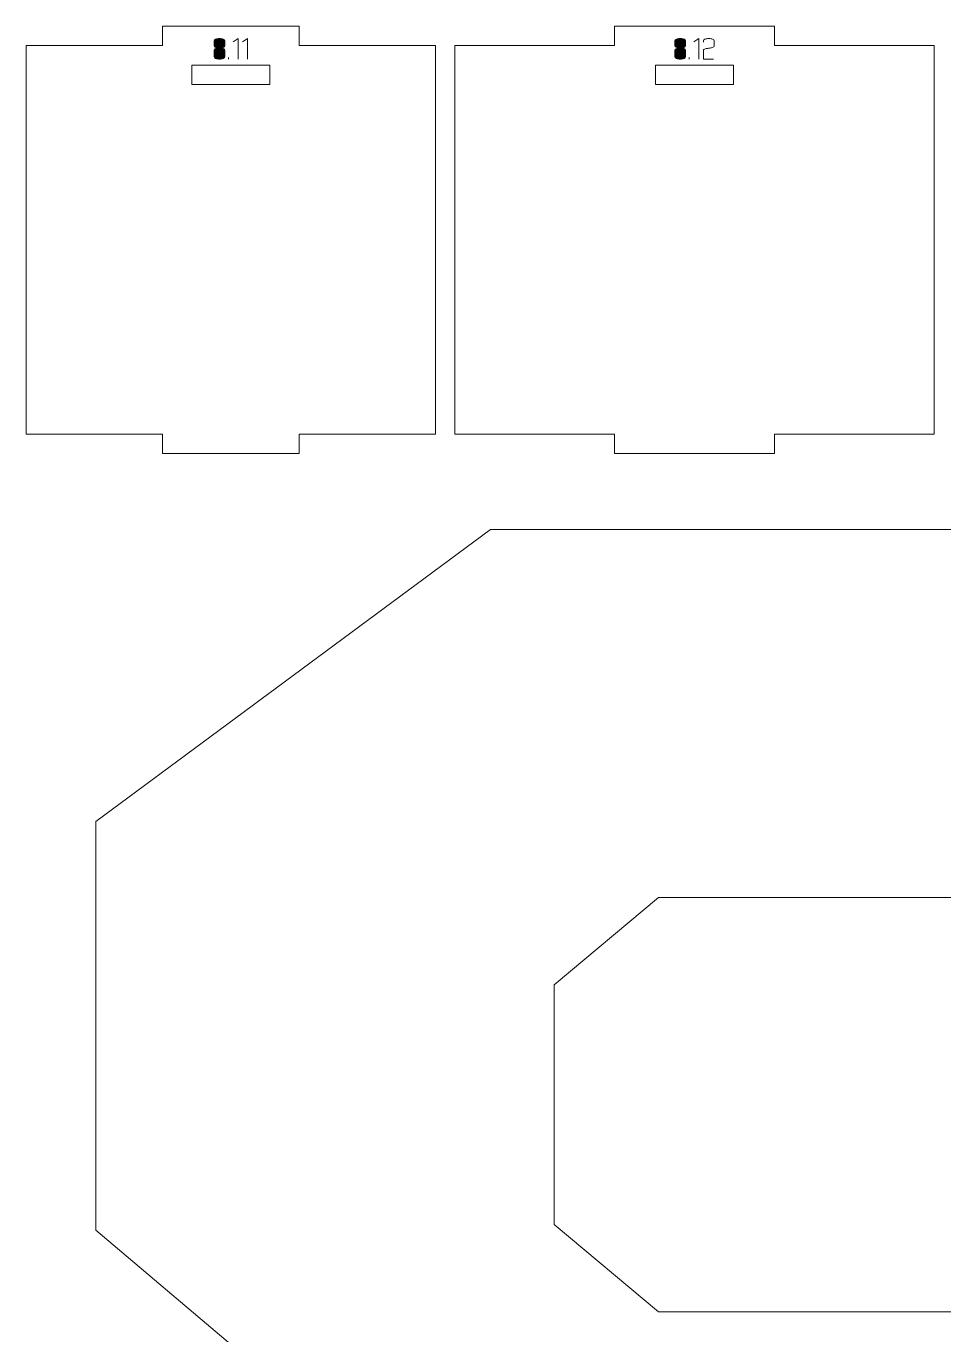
# Model space of a CAD drawing. Header units: centimetres. Extents: x -191 to 212, y -234 to 239.
# Drawn here: x 111.5 to 125.67, y -152.14 to -131.93 of the extents above; entities that cross this region are included whole.
import ezdxf

# ---------------------------------------------------------------- set-up
doc = ezdxf.new("R2010")
doc.units = ezdxf.units.CM
doc.header["$MEASUREMENT"] = 0
doc.layers.add('Capa 1', color=7, linetype='Continuous')

msp = doc.modelspace()

# ---------------------------------------------------------------- hatches: boundary and pattern name
at = {"layer": 'Capa 1', "true_color": 0x3e4095}
h = msp.add_hatch(color=175, dxfattribs=at)
edge = h.paths.add_edge_path()
edge.add_spline(control_points=[(114.40466, -132.23139), (114.40466, -132.23934), (114.41032, -132.24652), (114.42163, -132.25294), (114.43294, -132.25936), (114.4548, -132.26364), (114.48721, -132.26578), (114.51962, -132.26364), (114.54148, -132.25936), (114.55279, -132.25294), (114.5641, -132.24652), (114.56976, -132.23934), (114.56976, -132.23139), (114.56976, -132.23139), (114.56976, -132.15709), (114.56976, -132.15709), (114.56976, -132.14731), (114.56189, -132.13898), (114.54614, -132.1321), (114.5304, -132.12522), (114.51075, -132.12178), (114.48721, -132.12178), (114.46367, -132.12178), (114.44402, -132.12522), (114.42828, -132.1321), (114.41253, -132.13898), (114.40466, -132.14731), (114.40466, -132.15709), (114.40466, -132.15709), (114.40466, -132.23139), (114.40466, -132.23139)], knot_values=[0, 0, 0, 0, 0.1, 0.1, 0.1, 0.2, 0.2, 0.2, 0.3, 0.3, 0.3, 0.4, 0.4, 0.4, 0.5, 0.5, 0.5, 0.6, 0.6, 0.6, 0.7, 0.7, 0.7, 0.8, 0.8, 0.8, 0.9, 0.9, 0.9, 1, 1, 1, 1], degree=3, periodic=1)
h = msp.add_hatch(color=175, dxfattribs=at)
edge = h.paths.add_edge_path()
edge.add_spline(control_points=[(114.48721, -132.43822), (114.46367, -132.43822), (114.44402, -132.43478), (114.42828, -132.4279), (114.41253, -132.42102), (114.40466, -132.41269), (114.40466, -132.40291), (114.40466, -132.40291), (114.40466, -132.29972), (114.40466, -132.29972), (114.40466, -132.29146), (114.41032, -132.28428), (114.42163, -132.27817), (114.43294, -132.27205), (114.4548, -132.26792), (114.48721, -132.26578), (114.4548, -132.26364), (114.43294, -132.25936), (114.42163, -132.25294), (114.41032, -132.24652), (114.40466, -132.23934), (114.40466, -132.23139), (114.40466, -132.23139), (114.40466, -132.15709), (114.40466, -132.15709), (114.40466, -132.14731), (114.41253, -132.13898), (114.42828, -132.1321), (114.44402, -132.12522), (114.46367, -132.12178), (114.48721, -132.12178), (114.51075, -132.12178), (114.5304, -132.12522), (114.54614, -132.1321), (114.56189, -132.13898), (114.56976, -132.14731), (114.56976, -132.15709), (114.56976, -132.15709), (114.56976, -132.23139), (114.56976, -132.23139), (114.56976, -132.23934), (114.5641, -132.24652), (114.55279, -132.25294), (114.54148, -132.25936), (114.51962, -132.26364), (114.48721, -132.26578), (114.51962, -132.26792), (114.54148, -132.27205), (114.55279, -132.27817), (114.5641, -132.28428), (114.56976, -132.29146), (114.56976, -132.29972), (114.56976, -132.29972), (114.56976, -132.40291), (114.56976, -132.40291), (114.56976, -132.41269), (114.56189, -132.42102), (114.54614, -132.4279), (114.5304, -132.43478), (114.51075, -132.43822), (114.48721, -132.43822)], knot_values=[0, 0, 0, 0, 0.05, 0.05, 0.05, 0.1, 0.1, 0.1, 0.15, 0.15, 0.15, 0.2, 0.2, 0.2, 0.25, 0.25, 0.25, 0.3, 0.3, 0.3, 0.35, 0.35, 0.35, 0.4, 0.4, 0.4, 0.45, 0.45, 0.45, 0.5, 0.5, 0.5, 0.55, 0.55, 0.55, 0.6, 0.6, 0.6, 0.65, 0.65, 0.65, 0.7, 0.7, 0.7, 0.75, 0.75, 0.75, 0.8, 0.8, 0.8, 0.85, 0.85, 0.85, 0.9, 0.9, 0.9, 0.95, 0.95, 0.95, 1, 1, 1, 1], degree=3, periodic=1)
h = msp.add_hatch(color=175, dxfattribs=at)
edge = h.paths.add_edge_path()
edge.add_spline(control_points=[(114.7743, -132.12132), (114.7743, -132.12132), (114.69817, -132.17406), (114.69817, -132.17406), (114.69817, -132.17406), (114.7743, -132.12132), (114.7743, -132.12132), (114.7743, -132.12132), (114.7743, -132.43822), (114.7743, -132.43822), (114.7743, -132.43822), (114.7743, -132.12132), (114.7743, -132.12132)], knot_values=[0, 0, 0, 0, 0.25, 0.25, 0.25, 0.5, 0.5, 0.5, 0.75, 0.75, 0.75, 1, 1, 1, 1], degree=3, periodic=1)
h = msp.add_hatch(color=175, dxfattribs=at)
edge = h.paths.add_edge_path()
edge.add_spline(control_points=[(114.92106, -132.12132), (114.92106, -132.12132), (114.84493, -132.17406), (114.84493, -132.17406), (114.84493, -132.17406), (114.92106, -132.12132), (114.92106, -132.12132), (114.92106, -132.12132), (114.92106, -132.43822), (114.92106, -132.43822), (114.92106, -132.43822), (114.92106, -132.12132), (114.92106, -132.12132)], knot_values=[0, 0, 0, 0, 0.25, 0.25, 0.25, 0.5, 0.5, 0.5, 0.75, 0.75, 0.75, 1, 1, 1, 1], degree=3, periodic=1)
h = msp.add_hatch(color=175, dxfattribs=at)
edge = h.paths.add_edge_path()
edge.add_spline(control_points=[(121.51584, -132.23139), (121.51584, -132.23934), (121.5215, -132.24652), (121.53281, -132.25294), (121.54412, -132.25936), (121.56598, -132.26364), (121.59839, -132.26578), (121.6308, -132.26364), (121.65266, -132.25936), (121.66397, -132.25294), (121.67528, -132.24652), (121.68094, -132.23934), (121.68094, -132.23139), (121.68094, -132.23139), (121.68094, -132.15709), (121.68094, -132.15709), (121.68094, -132.14731), (121.67307, -132.13898), (121.65732, -132.1321), (121.64158, -132.12522), (121.62193, -132.12178), (121.59839, -132.12178), (121.57485, -132.12178), (121.5552, -132.12522), (121.53946, -132.1321), (121.52371, -132.13898), (121.51584, -132.14731), (121.51584, -132.15709), (121.51584, -132.15709), (121.51584, -132.23139), (121.51584, -132.23139)], knot_values=[0, 0, 0, 0, 0.1, 0.1, 0.1, 0.2, 0.2, 0.2, 0.3, 0.3, 0.3, 0.4, 0.4, 0.4, 0.5, 0.5, 0.5, 0.6, 0.6, 0.6, 0.7, 0.7, 0.7, 0.8, 0.8, 0.8, 0.9, 0.9, 0.9, 1, 1, 1, 1], degree=3, periodic=1)
h = msp.add_hatch(color=175, dxfattribs=at)
edge = h.paths.add_edge_path()
edge.add_spline(control_points=[(121.59839, -132.43822), (121.57485, -132.43822), (121.5552, -132.43478), (121.53946, -132.4279), (121.52371, -132.42102), (121.51584, -132.41269), (121.51584, -132.40291), (121.51584, -132.40291), (121.51584, -132.29972), (121.51584, -132.29972), (121.51584, -132.29146), (121.5215, -132.28428), (121.53281, -132.27817), (121.54412, -132.27205), (121.56598, -132.26792), (121.59839, -132.26578), (121.56598, -132.26364), (121.54412, -132.25936), (121.53281, -132.25294), (121.5215, -132.24652), (121.51584, -132.23934), (121.51584, -132.23139), (121.51584, -132.23139), (121.51584, -132.15709), (121.51584, -132.15709), (121.51584, -132.14731), (121.52371, -132.13898), (121.53946, -132.1321), (121.5552, -132.12522), (121.57485, -132.12178), (121.59839, -132.12178), (121.62193, -132.12178), (121.64158, -132.12522), (121.65732, -132.1321), (121.67307, -132.13898), (121.68094, -132.14731), (121.68094, -132.15709), (121.68094, -132.15709), (121.68094, -132.23139), (121.68094, -132.23139), (121.68094, -132.23934), (121.67528, -132.24652), (121.66397, -132.25294), (121.65266, -132.25936), (121.6308, -132.26364), (121.59839, -132.26578), (121.6308, -132.26792), (121.65266, -132.27205), (121.66397, -132.27817), (121.67528, -132.28428), (121.68094, -132.29146), (121.68094, -132.29972), (121.68094, -132.29972), (121.68094, -132.40291), (121.68094, -132.40291), (121.68094, -132.41269), (121.67307, -132.42102), (121.65732, -132.4279), (121.64158, -132.43478), (121.62193, -132.43822), (121.59839, -132.43822)], knot_values=[0, 0, 0, 0, 0.05, 0.05, 0.05, 0.1, 0.1, 0.1, 0.15, 0.15, 0.15, 0.2, 0.2, 0.2, 0.25, 0.25, 0.25, 0.3, 0.3, 0.3, 0.35, 0.35, 0.35, 0.4, 0.4, 0.4, 0.45, 0.45, 0.45, 0.5, 0.5, 0.5, 0.55, 0.55, 0.55, 0.6, 0.6, 0.6, 0.65, 0.65, 0.65, 0.7, 0.7, 0.7, 0.75, 0.75, 0.75, 0.8, 0.8, 0.8, 0.85, 0.85, 0.85, 0.9, 0.9, 0.9, 0.95, 0.95, 0.95, 1, 1, 1, 1], degree=3, periodic=1)
h = msp.add_hatch(color=175, dxfattribs=at)
edge = h.paths.add_edge_path()
edge.add_spline(control_points=[(121.88548, -132.12132), (121.88548, -132.12132), (121.80935, -132.17406), (121.80935, -132.17406), (121.80935, -132.17406), (121.88548, -132.12132), (121.88548, -132.12132), (121.88548, -132.12132), (121.88548, -132.43822), (121.88548, -132.43822), (121.88548, -132.43822), (121.88548, -132.12132), (121.88548, -132.12132)], knot_values=[0, 0, 0, 0, 0.25, 0.25, 0.25, 0.5, 0.5, 0.5, 0.75, 0.75, 0.75, 1, 1, 1, 1], degree=3, periodic=1)
h = msp.add_hatch(color=175, dxfattribs=at)
edge = h.paths.add_edge_path()
edge.add_spline(control_points=[(121.95565, -132.43822), (121.95565, -132.43822), (121.95565, -132.30568), (121.95565, -132.30568), (121.95657, -132.29376), (121.96742, -132.28459), (121.98821, -132.27817), (121.99677, -132.27755), (122.00495, -132.27656), (122.01275, -132.27518), (122.02054, -132.27381), (122.02842, -132.27236), (122.03637, -132.27083), (122.05104, -132.26838), (122.06228, -132.26639), (122.07007, -132.26487), (122.07787, -132.26334), (122.08544, -132.26135), (122.09278, -132.2589), (122.11173, -132.25187), (122.12121, -132.24285), (122.12121, -132.23185), (122.12121, -132.23185), (122.12121, -132.15709), (122.12121, -132.15709), (122.12121, -132.14731), (122.11334, -132.13898), (122.09759, -132.1321), (122.08185, -132.12522), (122.0622, -132.12178), (122.03866, -132.12178), (122.01512, -132.12178), (121.99547, -132.12522), (121.97973, -132.1321), (121.96398, -132.13898), (121.95611, -132.14731), (121.95611, -132.15709), (121.95611, -132.15709), (121.95611, -132.17956), (121.95611, -132.17956), (121.95611, -132.17956), (121.95611, -132.15709), (121.95611, -132.15709), (121.95611, -132.14731), (121.96398, -132.13898), (121.97973, -132.1321), (121.99547, -132.12522), (122.01512, -132.12178), (122.03866, -132.12178), (122.0622, -132.12178), (122.08185, -132.12522), (122.09759, -132.1321), (122.11334, -132.13898), (122.12121, -132.14731), (122.12121, -132.15709), (122.12121, -132.15709), (122.12121, -132.23185), (122.12121, -132.23185), (122.12121, -132.24285), (122.11173, -132.25187), (122.09278, -132.2589), (122.08544, -132.26135), (122.07787, -132.26334), (122.07007, -132.26487), (122.06228, -132.26639), (122.05104, -132.26838), (122.03637, -132.27083), (122.02842, -132.27236), (122.02054, -132.27381), (122.01275, -132.27518), (122.00495, -132.27656), (121.99677, -132.27755), (121.98821, -132.27817), (121.96742, -132.28459), (121.95657, -132.29376), (121.95565, -132.30568), (121.95565, -132.30568), (121.95565, -132.43822), (121.95565, -132.43822), (121.95565, -132.43822), (122.1125, -132.43822), (122.1125, -132.43822), (122.1125, -132.43822), (121.95565, -132.43822), (121.95565, -132.43822)], knot_values=[0, 0, 0, 0, 0.03571429, 0.03571429, 0.03571429, 0.07142857, 0.07142857, 0.07142857, 0.10714286, 0.10714286, 0.10714286, 0.14285714, 0.14285714, 0.14285714, 0.17857143, 0.17857143, 0.17857143, 0.21428571, 0.21428571, 0.21428571, 0.25, 0.25, 0.25, 0.28571429, 0.28571429, 0.28571429, 0.32142857, 0.32142857, 0.32142857, 0.35714286, 0.35714286, 0.35714286, 0.39285714, 0.39285714, 0.39285714, 0.42857143, 0.42857143, 0.42857143, 0.46428571, 0.46428571, 0.46428571, 0.5, 0.5, 0.5, 0.53571429, 0.53571429, 0.53571429, 0.57142857, 0.57142857, 0.57142857, 0.60714286, 0.60714286, 0.60714286, 0.64285714, 0.64285714, 0.64285714, 0.67857143, 0.67857143, 0.67857143, 0.71428571, 0.71428571, 0.71428571, 0.75, 0.75, 0.75, 0.78571429, 0.78571429, 0.78571429, 0.82142857, 0.82142857, 0.82142857, 0.85714286, 0.85714286, 0.85714286, 0.89285714, 0.89285714, 0.89285714, 0.92857143, 0.92857143, 0.92857143, 0.96428571, 0.96428571, 0.96428571, 1, 1, 1, 1], degree=3, periodic=1)
h = msp.add_hatch(color=175, dxfattribs=at)
edge = h.paths.add_edge_path()
edge.add_spline(control_points=[(114.40466, -132.40291), (114.40466, -132.41269), (114.41253, -132.42102), (114.42828, -132.4279), (114.44402, -132.43478), (114.46367, -132.43822), (114.48721, -132.43822), (114.51075, -132.43822), (114.5304, -132.43478), (114.54614, -132.4279), (114.56189, -132.42102), (114.56976, -132.41269), (114.56976, -132.40291), (114.56976, -132.40291), (114.56976, -132.29972), (114.56976, -132.29972), (114.56976, -132.29146), (114.5641, -132.28428), (114.55279, -132.27817), (114.54148, -132.27205), (114.51962, -132.26792), (114.48721, -132.26578), (114.4548, -132.26792), (114.43294, -132.27205), (114.42163, -132.27817), (114.41032, -132.28428), (114.40466, -132.29146), (114.40466, -132.29972), (114.40466, -132.29972), (114.40466, -132.40291), (114.40466, -132.40291)], knot_values=[0, 0, 0, 0, 0.1, 0.1, 0.1, 0.2, 0.2, 0.2, 0.3, 0.3, 0.3, 0.4, 0.4, 0.4, 0.5, 0.5, 0.5, 0.6, 0.6, 0.6, 0.7, 0.7, 0.7, 0.8, 0.8, 0.8, 0.9, 0.9, 0.9, 1, 1, 1, 1], degree=3, periodic=1)
h = msp.add_hatch(color=175, dxfattribs=at)
edge = h.paths.add_edge_path()
edge.add_spline(control_points=[(121.51584, -132.40291), (121.51584, -132.41269), (121.52371, -132.42102), (121.53946, -132.4279), (121.5552, -132.43478), (121.57485, -132.43822), (121.59839, -132.43822), (121.62193, -132.43822), (121.64158, -132.43478), (121.65732, -132.4279), (121.67307, -132.42102), (121.68094, -132.41269), (121.68094, -132.40291), (121.68094, -132.40291), (121.68094, -132.29972), (121.68094, -132.29972), (121.68094, -132.29146), (121.67528, -132.28428), (121.66397, -132.27817), (121.65266, -132.27205), (121.6308, -132.26792), (121.59839, -132.26578), (121.56598, -132.26792), (121.54412, -132.27205), (121.53281, -132.27817), (121.5215, -132.28428), (121.51584, -132.29146), (121.51584, -132.29972), (121.51584, -132.29972), (121.51584, -132.40291), (121.51584, -132.40291)], knot_values=[0, 0, 0, 0, 0.1, 0.1, 0.1, 0.2, 0.2, 0.2, 0.3, 0.3, 0.3, 0.4, 0.4, 0.4, 0.5, 0.5, 0.5, 0.6, 0.6, 0.6, 0.7, 0.7, 0.7, 0.8, 0.8, 0.8, 0.9, 0.9, 0.9, 1, 1, 1, 1], degree=3, periodic=1)
h = msp.add_hatch(color=175, dxfattribs=at)
edge = h.paths.add_edge_path()
edge.add_spline(control_points=[(114.62479, -132.43822), (114.62479, -132.43822), (114.62479, -132.41575), (114.62479, -132.41575), (114.62479, -132.41575), (114.62479, -132.43822), (114.62479, -132.43822)], knot_values=[0, 0, 0, 0, 0.5, 0.5, 0.5, 1, 1, 1, 1], degree=3, periodic=1)
h = msp.add_hatch(color=175, dxfattribs=at)
edge = h.paths.add_edge_path()
edge.add_spline(control_points=[(121.73597, -132.43822), (121.73597, -132.43822), (121.73597, -132.41575), (121.73597, -132.41575), (121.73597, -132.41575), (121.73597, -132.43822), (121.73597, -132.43822)], knot_values=[0, 0, 0, 0, 0.5, 0.5, 0.5, 1, 1, 1, 1], degree=3, periodic=1)

# ---------------------------------------------------------------- linework, layer by layer
at = {"layer": 'Capa 1', "color": 240, "lineweight": 9}
for points, knots in [([(111.50439, -132.23022), (111.50439, -132.23022), (111.50439, -138.23022), (111.50439, -138.23022), (111.50439, -138.23022), (113.61004, -138.23022), (113.61004, -138.23022), (113.61004, -138.23022), (113.61004, -138.53022), (113.61004, -138.53022), (113.61004, -138.53022), (115.71569, -138.53022), (115.71569, -138.53022), (115.71569, -138.53022), (115.71569, -138.23022), (115.71569, -138.23022), (115.71569, -138.23022), (117.82133, -138.23022), (117.82133, -138.23022), (117.82133, -138.23022), (117.82133, -132.23022), (117.82133, -132.23022), (117.82133, -132.23022), (115.71569, -132.23022), (115.71569, -132.23022), (115.71569, -132.23022), (115.71569, -131.93022), (115.71569, -131.93022), (115.71569, -131.93022), (113.61004, -131.93022), (113.61004, -131.93022), (113.61004, -131.93022), (113.61004, -132.23022), (113.61004, -132.23022), (113.61004, -132.23022), (111.50439, -132.23022), (111.50439, -132.23022)], [0, 0, 0, 0, 0.08333333, 0.08333333, 0.08333333, 0.16666667, 0.16666667, 0.16666667, 0.25, 0.25, 0.25, 0.33333333, 0.33333333, 0.33333333, 0.41666667, 0.41666667, 0.41666667, 0.5, 0.5, 0.5, 0.58333333, 0.58333333, 0.58333333, 0.66666667, 0.66666667, 0.66666667, 0.75, 0.75, 0.75, 0.83333333, 0.83333333, 0.83333333, 0.91666667, 0.91666667, 0.91666667, 1, 1, 1, 1]), ([(118.12133, -132.23022), (118.12133, -132.23022), (118.12133, -138.23022), (118.12133, -138.23022), (118.12133, -138.23022), (120.58613, -138.23022), (120.58613, -138.23022), (120.58613, -138.23022), (120.58613, -138.53022), (120.58613, -138.53022), (120.58613, -138.53022), (123.05093, -138.53022), (123.05093, -138.53022), (123.05093, -138.53022), (123.05093, -138.23022), (123.05093, -138.23022), (123.05093, -138.23022), (125.51572, -138.23022), (125.51572, -138.23022), (125.51572, -138.23022), (125.51572, -132.23022), (125.51572, -132.23022), (125.51572, -132.23022), (123.05093, -132.23022), (123.05093, -132.23022), (123.05093, -132.23022), (123.05093, -131.93022), (123.05093, -131.93022), (123.05093, -131.93022), (120.58613, -131.93022), (120.58613, -131.93022), (120.58613, -131.93022), (120.58613, -132.23022), (120.58613, -132.23022), (120.58613, -132.23022), (118.12133, -132.23022), (118.12133, -132.23022)], [0, 0, 0, 0, 0.08333333, 0.08333333, 0.08333333, 0.16666667, 0.16666667, 0.16666667, 0.25, 0.25, 0.25, 0.33333333, 0.33333333, 0.33333333, 0.41666667, 0.41666667, 0.41666667, 0.5, 0.5, 0.5, 0.58333333, 0.58333333, 0.58333333, 0.66666667, 0.66666667, 0.66666667, 0.75, 0.75, 0.75, 0.83333333, 0.83333333, 0.83333333, 0.91666667, 0.91666667, 0.91666667, 1, 1, 1, 1]), ([(114.06286, -132.8303), (114.06286, -132.8303), (115.26286, -132.8303), (115.26286, -132.8303), (115.26286, -132.8303), (115.26286, -132.5303), (115.26286, -132.5303), (115.26286, -132.5303), (114.06286, -132.5303), (114.06286, -132.5303), (114.06286, -132.5303), (114.06286, -132.8303), (114.06286, -132.8303)], [0, 0, 0, 0, 0.25, 0.25, 0.25, 0.5, 0.5, 0.5, 0.75, 0.75, 0.75, 1, 1, 1, 1]), ([(121.21852, -132.8303), (121.21852, -132.8303), (122.41852, -132.8303), (122.41852, -132.8303), (122.41852, -132.8303), (122.41852, -132.5303), (122.41852, -132.5303), (122.41852, -132.5303), (121.21852, -132.5303), (121.21852, -132.5303), (121.21852, -132.5303), (121.21852, -132.8303), (121.21852, -132.8303)], [0, 0, 0, 0, 0.25, 0.25, 0.25, 0.5, 0.5, 0.5, 0.75, 0.75, 0.75, 1, 1, 1, 1])]:
    msp.add_open_spline(points, degree=3, knots=knots, dxfattribs=at)
at = {"layer": 'Capa 1', "color": 114, "lineweight": 9}
for points, knots in [([(114.40466, -132.23139), (114.40466, -132.23934), (114.41032, -132.24652), (114.42163, -132.25294), (114.43294, -132.25936), (114.4548, -132.26364), (114.48721, -132.26578), (114.51962, -132.26364), (114.54148, -132.25936), (114.55279, -132.25294), (114.5641, -132.24652), (114.56976, -132.23934), (114.56976, -132.23139), (114.56976, -132.23139), (114.56976, -132.15709), (114.56976, -132.15709), (114.56976, -132.14731), (114.56189, -132.13898), (114.54614, -132.1321), (114.5304, -132.12522), (114.51075, -132.12178), (114.48721, -132.12178), (114.46367, -132.12178), (114.44402, -132.12522), (114.42828, -132.1321), (114.41253, -132.13898), (114.40466, -132.14731), (114.40466, -132.15709), (114.40466, -132.15709), (114.40466, -132.23139), (114.40466, -132.23139)], [0, 0, 0, 0, 0.1, 0.1, 0.1, 0.2, 0.2, 0.2, 0.3, 0.3, 0.3, 0.4, 0.4, 0.4, 0.5, 0.5, 0.5, 0.6, 0.6, 0.6, 0.7, 0.7, 0.7, 0.8, 0.8, 0.8, 0.9, 0.9, 0.9, 1, 1, 1, 1]), ([(114.48721, -132.43822), (114.46367, -132.43822), (114.44402, -132.43478), (114.42828, -132.4279), (114.41253, -132.42102), (114.40466, -132.41269), (114.40466, -132.40291), (114.40466, -132.40291), (114.40466, -132.29972), (114.40466, -132.29972), (114.40466, -132.29146), (114.41032, -132.28428), (114.42163, -132.27817), (114.43294, -132.27205), (114.4548, -132.26792), (114.48721, -132.26578), (114.4548, -132.26364), (114.43294, -132.25936), (114.42163, -132.25294), (114.41032, -132.24652), (114.40466, -132.23934), (114.40466, -132.23139), (114.40466, -132.23139), (114.40466, -132.15709), (114.40466, -132.15709), (114.40466, -132.14731), (114.41253, -132.13898), (114.42828, -132.1321), (114.44402, -132.12522), (114.46367, -132.12178), (114.48721, -132.12178), (114.51075, -132.12178), (114.5304, -132.12522), (114.54614, -132.1321), (114.56189, -132.13898), (114.56976, -132.14731), (114.56976, -132.15709), (114.56976, -132.15709), (114.56976, -132.23139), (114.56976, -132.23139), (114.56976, -132.23934), (114.5641, -132.24652), (114.55279, -132.25294), (114.54148, -132.25936), (114.51962, -132.26364), (114.48721, -132.26578), (114.51962, -132.26792), (114.54148, -132.27205), (114.55279, -132.27817), (114.5641, -132.28428), (114.56976, -132.29146), (114.56976, -132.29972), (114.56976, -132.29972), (114.56976, -132.40291), (114.56976, -132.40291), (114.56976, -132.41269), (114.56189, -132.42102), (114.54614, -132.4279), (114.5304, -132.43478), (114.51075, -132.43822), (114.48721, -132.43822)], [0, 0, 0, 0, 0.05, 0.05, 0.05, 0.1, 0.1, 0.1, 0.15, 0.15, 0.15, 0.2, 0.2, 0.2, 0.25, 0.25, 0.25, 0.3, 0.3, 0.3, 0.35, 0.35, 0.35, 0.4, 0.4, 0.4, 0.45, 0.45, 0.45, 0.5, 0.5, 0.5, 0.55, 0.55, 0.55, 0.6, 0.6, 0.6, 0.65, 0.65, 0.65, 0.7, 0.7, 0.7, 0.75, 0.75, 0.75, 0.8, 0.8, 0.8, 0.85, 0.85, 0.85, 0.9, 0.9, 0.9, 0.95, 0.95, 0.95, 1, 1, 1, 1]), ([(114.7743, -132.12132), (114.7743, -132.12132), (114.69817, -132.17406), (114.69817, -132.17406), (114.69817, -132.17406), (114.7743, -132.12132), (114.7743, -132.12132), (114.7743, -132.12132), (114.7743, -132.43822), (114.7743, -132.43822), (114.7743, -132.43822), (114.7743, -132.12132), (114.7743, -132.12132)], [0, 0, 0, 0, 0.25, 0.25, 0.25, 0.5, 0.5, 0.5, 0.75, 0.75, 0.75, 1, 1, 1, 1]), ([(114.92106, -132.12132), (114.92106, -132.12132), (114.84493, -132.17406), (114.84493, -132.17406), (114.84493, -132.17406), (114.92106, -132.12132), (114.92106, -132.12132), (114.92106, -132.12132), (114.92106, -132.43822), (114.92106, -132.43822), (114.92106, -132.43822), (114.92106, -132.12132), (114.92106, -132.12132)], [0, 0, 0, 0, 0.25, 0.25, 0.25, 0.5, 0.5, 0.5, 0.75, 0.75, 0.75, 1, 1, 1, 1]), ([(121.51584, -132.23139), (121.51584, -132.23934), (121.5215, -132.24652), (121.53281, -132.25294), (121.54412, -132.25936), (121.56598, -132.26364), (121.59839, -132.26578), (121.6308, -132.26364), (121.65266, -132.25936), (121.66397, -132.25294), (121.67528, -132.24652), (121.68094, -132.23934), (121.68094, -132.23139), (121.68094, -132.23139), (121.68094, -132.15709), (121.68094, -132.15709), (121.68094, -132.14731), (121.67307, -132.13898), (121.65732, -132.1321), (121.64158, -132.12522), (121.62193, -132.12178), (121.59839, -132.12178), (121.57485, -132.12178), (121.5552, -132.12522), (121.53946, -132.1321), (121.52371, -132.13898), (121.51584, -132.14731), (121.51584, -132.15709), (121.51584, -132.15709), (121.51584, -132.23139), (121.51584, -132.23139)], [0, 0, 0, 0, 0.1, 0.1, 0.1, 0.2, 0.2, 0.2, 0.3, 0.3, 0.3, 0.4, 0.4, 0.4, 0.5, 0.5, 0.5, 0.6, 0.6, 0.6, 0.7, 0.7, 0.7, 0.8, 0.8, 0.8, 0.9, 0.9, 0.9, 1, 1, 1, 1]), ([(121.59839, -132.43822), (121.57485, -132.43822), (121.5552, -132.43478), (121.53946, -132.4279), (121.52371, -132.42102), (121.51584, -132.41269), (121.51584, -132.40291), (121.51584, -132.40291), (121.51584, -132.29972), (121.51584, -132.29972), (121.51584, -132.29146), (121.5215, -132.28428), (121.53281, -132.27817), (121.54412, -132.27205), (121.56598, -132.26792), (121.59839, -132.26578), (121.56598, -132.26364), (121.54412, -132.25936), (121.53281, -132.25294), (121.5215, -132.24652), (121.51584, -132.23934), (121.51584, -132.23139), (121.51584, -132.23139), (121.51584, -132.15709), (121.51584, -132.15709), (121.51584, -132.14731), (121.52371, -132.13898), (121.53946, -132.1321), (121.5552, -132.12522), (121.57485, -132.12178), (121.59839, -132.12178), (121.62193, -132.12178), (121.64158, -132.12522), (121.65732, -132.1321), (121.67307, -132.13898), (121.68094, -132.14731), (121.68094, -132.15709), (121.68094, -132.15709), (121.68094, -132.23139), (121.68094, -132.23139), (121.68094, -132.23934), (121.67528, -132.24652), (121.66397, -132.25294), (121.65266, -132.25936), (121.6308, -132.26364), (121.59839, -132.26578), (121.6308, -132.26792), (121.65266, -132.27205), (121.66397, -132.27817), (121.67528, -132.28428), (121.68094, -132.29146), (121.68094, -132.29972), (121.68094, -132.29972), (121.68094, -132.40291), (121.68094, -132.40291), (121.68094, -132.41269), (121.67307, -132.42102), (121.65732, -132.4279), (121.64158, -132.43478), (121.62193, -132.43822), (121.59839, -132.43822)], [0, 0, 0, 0, 0.05, 0.05, 0.05, 0.1, 0.1, 0.1, 0.15, 0.15, 0.15, 0.2, 0.2, 0.2, 0.25, 0.25, 0.25, 0.3, 0.3, 0.3, 0.35, 0.35, 0.35, 0.4, 0.4, 0.4, 0.45, 0.45, 0.45, 0.5, 0.5, 0.5, 0.55, 0.55, 0.55, 0.6, 0.6, 0.6, 0.65, 0.65, 0.65, 0.7, 0.7, 0.7, 0.75, 0.75, 0.75, 0.8, 0.8, 0.8, 0.85, 0.85, 0.85, 0.9, 0.9, 0.9, 0.95, 0.95, 0.95, 1, 1, 1, 1]), ([(121.88548, -132.12132), (121.88548, -132.12132), (121.80935, -132.17406), (121.80935, -132.17406), (121.80935, -132.17406), (121.88548, -132.12132), (121.88548, -132.12132), (121.88548, -132.12132), (121.88548, -132.43822), (121.88548, -132.43822), (121.88548, -132.43822), (121.88548, -132.12132), (121.88548, -132.12132)], [0, 0, 0, 0, 0.25, 0.25, 0.25, 0.5, 0.5, 0.5, 0.75, 0.75, 0.75, 1, 1, 1, 1]), ([(121.95565, -132.43822), (121.95565, -132.43822), (121.95565, -132.30568), (121.95565, -132.30568), (121.95657, -132.29376), (121.96742, -132.28459), (121.98821, -132.27817), (121.99677, -132.27755), (122.00495, -132.27656), (122.01275, -132.27518), (122.02054, -132.27381), (122.02842, -132.27236), (122.03637, -132.27083), (122.05104, -132.26838), (122.06228, -132.26639), (122.07007, -132.26487), (122.07787, -132.26334), (122.08544, -132.26135), (122.09278, -132.2589), (122.11173, -132.25187), (122.12121, -132.24285), (122.12121, -132.23185), (122.12121, -132.23185), (122.12121, -132.15709), (122.12121, -132.15709), (122.12121, -132.14731), (122.11334, -132.13898), (122.09759, -132.1321), (122.08185, -132.12522), (122.0622, -132.12178), (122.03866, -132.12178), (122.01512, -132.12178), (121.99547, -132.12522), (121.97973, -132.1321), (121.96398, -132.13898), (121.95611, -132.14731), (121.95611, -132.15709), (121.95611, -132.15709), (121.95611, -132.17956), (121.95611, -132.17956), (121.95611, -132.17956), (121.95611, -132.15709), (121.95611, -132.15709), (121.95611, -132.14731), (121.96398, -132.13898), (121.97973, -132.1321), (121.99547, -132.12522), (122.01512, -132.12178), (122.03866, -132.12178), (122.0622, -132.12178), (122.08185, -132.12522), (122.09759, -132.1321), (122.11334, -132.13898), (122.12121, -132.14731), (122.12121, -132.15709), (122.12121, -132.15709), (122.12121, -132.23185), (122.12121, -132.23185), (122.12121, -132.24285), (122.11173, -132.25187), (122.09278, -132.2589), (122.08544, -132.26135), (122.07787, -132.26334), (122.07007, -132.26487), (122.06228, -132.26639), (122.05104, -132.26838), (122.03637, -132.27083), (122.02842, -132.27236), (122.02054, -132.27381), (122.01275, -132.27518), (122.00495, -132.27656), (121.99677, -132.27755), (121.98821, -132.27817), (121.96742, -132.28459), (121.95657, -132.29376), (121.95565, -132.30568), (121.95565, -132.30568), (121.95565, -132.43822), (121.95565, -132.43822), (121.95565, -132.43822), (122.1125, -132.43822), (122.1125, -132.43822), (122.1125, -132.43822), (121.95565, -132.43822), (121.95565, -132.43822)], [0, 0, 0, 0, 0.03571429, 0.03571429, 0.03571429, 0.07142857, 0.07142857, 0.07142857, 0.10714286, 0.10714286, 0.10714286, 0.14285714, 0.14285714, 0.14285714, 0.17857143, 0.17857143, 0.17857143, 0.21428571, 0.21428571, 0.21428571, 0.25, 0.25, 0.25, 0.28571429, 0.28571429, 0.28571429, 0.32142857, 0.32142857, 0.32142857, 0.35714286, 0.35714286, 0.35714286, 0.39285714, 0.39285714, 0.39285714, 0.42857143, 0.42857143, 0.42857143, 0.46428571, 0.46428571, 0.46428571, 0.5, 0.5, 0.5, 0.53571429, 0.53571429, 0.53571429, 0.57142857, 0.57142857, 0.57142857, 0.60714286, 0.60714286, 0.60714286, 0.64285714, 0.64285714, 0.64285714, 0.67857143, 0.67857143, 0.67857143, 0.71428571, 0.71428571, 0.71428571, 0.75, 0.75, 0.75, 0.78571429, 0.78571429, 0.78571429, 0.82142857, 0.82142857, 0.82142857, 0.85714286, 0.85714286, 0.85714286, 0.89285714, 0.89285714, 0.89285714, 0.92857143, 0.92857143, 0.92857143, 0.96428571, 0.96428571, 0.96428571, 1, 1, 1, 1]), ([(114.40466, -132.40291), (114.40466, -132.41269), (114.41253, -132.42102), (114.42828, -132.4279), (114.44402, -132.43478), (114.46367, -132.43822), (114.48721, -132.43822), (114.51075, -132.43822), (114.5304, -132.43478), (114.54614, -132.4279), (114.56189, -132.42102), (114.56976, -132.41269), (114.56976, -132.40291), (114.56976, -132.40291), (114.56976, -132.29972), (114.56976, -132.29972), (114.56976, -132.29146), (114.5641, -132.28428), (114.55279, -132.27817), (114.54148, -132.27205), (114.51962, -132.26792), (114.48721, -132.26578), (114.4548, -132.26792), (114.43294, -132.27205), (114.42163, -132.27817), (114.41032, -132.28428), (114.40466, -132.29146), (114.40466, -132.29972), (114.40466, -132.29972), (114.40466, -132.40291), (114.40466, -132.40291)], [0, 0, 0, 0, 0.1, 0.1, 0.1, 0.2, 0.2, 0.2, 0.3, 0.3, 0.3, 0.4, 0.4, 0.4, 0.5, 0.5, 0.5, 0.6, 0.6, 0.6, 0.7, 0.7, 0.7, 0.8, 0.8, 0.8, 0.9, 0.9, 0.9, 1, 1, 1, 1]), ([(121.51584, -132.40291), (121.51584, -132.41269), (121.52371, -132.42102), (121.53946, -132.4279), (121.5552, -132.43478), (121.57485, -132.43822), (121.59839, -132.43822), (121.62193, -132.43822), (121.64158, -132.43478), (121.65732, -132.4279), (121.67307, -132.42102), (121.68094, -132.41269), (121.68094, -132.40291), (121.68094, -132.40291), (121.68094, -132.29972), (121.68094, -132.29972), (121.68094, -132.29146), (121.67528, -132.28428), (121.66397, -132.27817), (121.65266, -132.27205), (121.6308, -132.26792), (121.59839, -132.26578), (121.56598, -132.26792), (121.54412, -132.27205), (121.53281, -132.27817), (121.5215, -132.28428), (121.51584, -132.29146), (121.51584, -132.29972), (121.51584, -132.29972), (121.51584, -132.40291), (121.51584, -132.40291)], [0, 0, 0, 0, 0.1, 0.1, 0.1, 0.2, 0.2, 0.2, 0.3, 0.3, 0.3, 0.4, 0.4, 0.4, 0.5, 0.5, 0.5, 0.6, 0.6, 0.6, 0.7, 0.7, 0.7, 0.8, 0.8, 0.8, 0.9, 0.9, 0.9, 1, 1, 1, 1]), ([(114.62479, -132.43822), (114.62479, -132.43822), (114.62479, -132.41575), (114.62479, -132.41575), (114.62479, -132.41575), (114.62479, -132.43822), (114.62479, -132.43822)], [0, 0, 0, 0, 0.5, 0.5, 0.5, 1, 1, 1, 1]), ([(121.73597, -132.43822), (121.73597, -132.43822), (121.73597, -132.41575), (121.73597, -132.41575), (121.73597, -132.41575), (121.73597, -132.43822), (121.73597, -132.43822)], [0, 0, 0, 0, 0.5, 0.5, 0.5, 1, 1, 1, 1]), ([(132.53567, -153.35412), (132.53567, -153.35412), (136.06444, -156.27795), (136.06444, -156.27795), (136.06444, -156.27795), (136.06444, -163.6495), (136.06444, -163.6495), (136.06444, -163.6495), (131.20488, -167.65377), (131.20488, -167.65377), (131.20488, -167.65377), (117.21257, -167.65557), (117.21257, -167.65557), (117.21257, -167.65557), (112.40559, -163.65229), (112.40559, -163.65229), (112.40559, -163.65229), (112.40559, -156.27795), (112.40559, -156.27795), (112.40559, -156.27795), (115.92585, -153.36117), (115.92585, -153.36117), (115.92585, -153.36117), (112.579, -150.52142), (112.579, -150.52142), (112.579, -150.52142), (112.579, -144.21219), (112.579, -144.21219), (112.579, -144.21219), (118.67036, -139.70301), (118.67036, -139.70301), (118.67036, -139.70301), (129.79816, -139.70301), (129.79816, -139.70301), (129.79816, -139.70301), (135.84768, -144.21048), (135.84768, -144.21048), (135.84768, -144.21048), (135.84768, -150.6026), (135.84768, -150.6026), (135.84768, -150.6026), (132.53567, -153.35412), (132.53567, -153.35412)], [0, 0, 0, 0, 0.07142857, 0.07142857, 0.07142857, 0.14285714, 0.14285714, 0.14285714, 0.21428571, 0.21428571, 0.21428571, 0.28571429, 0.28571429, 0.28571429, 0.35714286, 0.35714286, 0.35714286, 0.42857143, 0.42857143, 0.42857143, 0.5, 0.5, 0.5, 0.57142857, 0.57142857, 0.57142857, 0.64285714, 0.64285714, 0.64285714, 0.71428571, 0.71428571, 0.71428571, 0.78571429, 0.78571429, 0.78571429, 0.85714286, 0.85714286, 0.85714286, 0.92857143, 0.92857143, 0.92857143, 1, 1, 1, 1]), ([(128.7766, -146.73231), (128.7766, -146.73231), (127.16199, -145.38681), (127.16199, -145.38681), (127.16199, -145.38681), (121.26468, -145.38681), (121.26468, -145.38681), (121.26468, -145.38681), (119.65007, -146.73231), (119.65007, -146.73231), (119.65007, -146.73231), (119.65007, -150.43663), (119.65007, -150.43663), (119.65007, -150.43663), (121.26467, -151.78215), (121.26467, -151.78215), (121.26467, -151.78215), (127.162, -151.78215), (127.162, -151.78215), (127.162, -151.78215), (128.7766, -150.43663), (128.7766, -150.43663), (128.7766, -150.43663), (128.7766, -146.73231), (128.7766, -146.73231)], [0, 0, 0, 0, 0.125, 0.125, 0.125, 0.25, 0.25, 0.25, 0.375, 0.375, 0.375, 0.5, 0.5, 0.5, 0.625, 0.625, 0.625, 0.75, 0.75, 0.75, 0.875, 0.875, 0.875, 1, 1, 1, 1])]:
    msp.add_open_spline(points, degree=3, knots=knots, dxfattribs=at)

doc.saveas('drawing.dxf')
